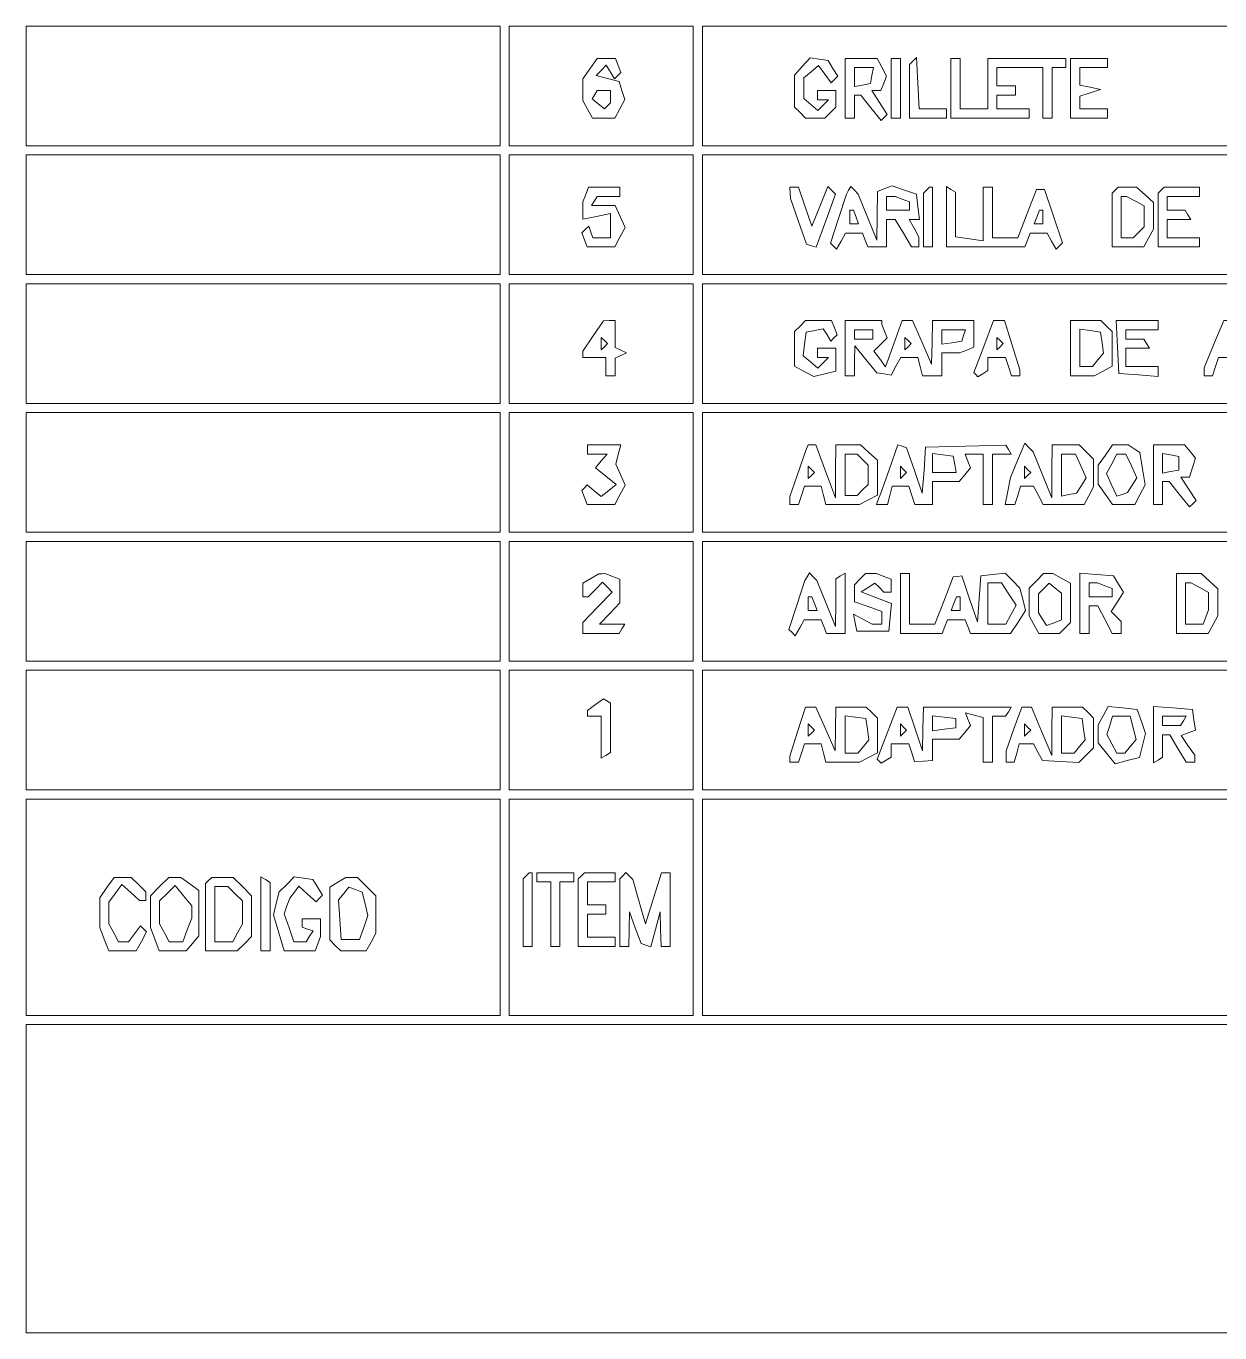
# Paper-space layout 'AN-12-DGE-067' of a CAD drawing. Header units: metres, sheet in millimetres. Extents: x 12 to 193, y 4 to 291.
# Drawn here: x 43.66 to 76.27, y 43.41 to 79.1 of the extents above; entities that cross this region are included whole.
import ezdxf

# ---------------------------------------------------------------- set-up
doc = ezdxf.new("R2010")
doc.units = ezdxf.units.M
doc.layers.add('DGE_CONTORNOS', color=7, linetype='Continuous', lineweight=0)
doc.layers.add('DGE_DATOS', color=7, linetype='Continuous', lineweight=0)

# ---------------------------------------------------------------- blocks, each defined once
blk = doc.blocks.new('LP_REF_DGE_MT_067')
at = {"layer": 'DGE_CONTORNOS'}
for points in [[(56.605, 77.469), (56.605, 75.835), (50.133, 75.835), (43.661, 75.835), (43.661, 77.469), (43.661, 79.103), (50.133, 79.103), (56.605, 79.103)], [(61.884, 77.469), (61.884, 75.835), (59.37, 75.835), (56.857, 75.835), (56.857, 77.469), (56.857, 79.103), (59.37, 79.103), (61.884, 79.103)], [(186.803, 77.469), (186.803, 75.835), (124.469, 75.835), (62.135, 75.835), (62.135, 77.469), (62.135, 79.103), (124.469, 79.103), (186.803, 79.103)], [(59.063, 77.944), (58.867, 77.664), (58.867, 77.37), (58.867, 77.075), (58.998, 76.832), (59.128, 76.589), (59.433, 76.589), (59.738, 76.589), (59.875, 76.845), (60.012, 77.101), (59.934, 77.348), (59.856, 77.594), (59.541, 77.673), (59.226, 77.752), (59.366, 77.892), (59.506, 78.032), (59.62, 77.848), (59.734, 77.665), (59.819, 77.75), (59.904, 77.835), (59.829, 78.029), (59.755, 78.223), (59.507, 78.223), (59.259, 78.223)], [(64.861, 77.999), (64.648, 77.763), (64.648, 77.327), (64.648, 76.891), (64.799, 76.74), (64.95, 76.589), (65.214, 76.589), (65.478, 76.589), (65.629, 76.74), (65.779, 76.891), (65.779, 77.117), (65.779, 77.343), (65.528, 77.343), (65.277, 77.343), (65.277, 77.217), (65.277, 77.092), (65.428, 77.092), (65.578, 77.092), (65.433, 76.946), (65.287, 76.801), (65.094, 76.962), (64.9, 77.123), (64.9, 77.406), (64.9, 77.689), (65.102, 77.857), (65.304, 78.025), (65.478, 77.787), (65.651, 77.55), (65.742, 77.641), (65.833, 77.732), (65.699, 77.946), (65.565, 78.16), (65.32, 78.197), (65.074, 78.234)], [(66.031, 77.406), (66.031, 76.589), (66.157, 76.589), (66.282, 76.589), (66.282, 76.903), (66.282, 77.217), (66.372, 77.217), (66.461, 77.217), (66.737, 76.872), (67.014, 76.526), (67.098, 76.61), (67.182, 76.693), (66.969, 77.018), (66.756, 77.343), (66.883, 77.343), (67.009, 77.343), (67.085, 77.541), (67.161, 77.738), (67.031, 77.981), (66.902, 78.223), (66.466, 78.223), (66.031, 78.223)], [(67.288, 77.406), (67.288, 76.589), (67.413, 76.589), (67.539, 76.589), (67.539, 77.406), (67.539, 78.223), (67.413, 78.223), (67.288, 78.223)], [(67.885, 78.151), (67.79, 78.055), (67.79, 77.322), (67.79, 76.589), (68.293, 76.589), (68.796, 76.589), (68.796, 76.715), (68.796, 76.84), (68.425, 76.84), (68.054, 76.84), (68.016, 77.543), (67.979, 78.246)], [(68.921, 77.406), (68.921, 76.589), (69.99, 76.589), (71.058, 76.589), (71.058, 76.715), (71.058, 76.84), (70.618, 76.84), (70.178, 76.84), (70.178, 77.029), (70.178, 77.217), (70.429, 77.217), (70.681, 77.217), (70.681, 77.343), (70.681, 77.469), (70.429, 77.469), (70.178, 77.469), (70.178, 77.72), (70.178, 77.972), (70.806, 77.972), (71.435, 77.972), (71.435, 77.28), (71.435, 76.589), (71.56, 76.589), (71.686, 76.589), (71.686, 77.28), (71.686, 77.972), (71.875, 77.972), (72.063, 77.972), (72.063, 78.097), (72.063, 78.223), (70.995, 78.223), (69.927, 78.223), (69.927, 77.532), (69.927, 76.84), (69.55, 76.84), (69.173, 76.84), (69.173, 77.532), (69.173, 78.223), (69.047, 78.223), (68.921, 78.223)], [(72.189, 77.406), (72.189, 76.589), (72.692, 76.589), (73.194, 76.589), (73.194, 76.715), (73.194, 76.84), (72.817, 76.84), (72.44, 76.84), (72.44, 77.014), (72.44, 77.188), (72.723, 77.282), (73.006, 77.375), (72.723, 77.431), (72.44, 77.486), (72.44, 77.729), (72.44, 77.972), (72.817, 77.972), (73.194, 77.972), (73.194, 78.097), (73.194, 78.223), (72.692, 78.223), (72.189, 78.223)], [(66.761, 77.753), (66.719, 77.535), (66.501, 77.492), (66.282, 77.45), (66.282, 77.711), (66.282, 77.972), (66.543, 77.972), (66.803, 77.972)], [(59.622, 77.176), (59.622, 77.008), (59.539, 76.925), (59.456, 76.843), (59.289, 76.981), (59.122, 77.12), (59.19, 77.232), (59.259, 77.343), (59.44, 77.343), (59.622, 77.343)], [(56.605, 73.95), (56.605, 72.316), (50.133, 72.316), (43.661, 72.316), (43.661, 73.95), (43.661, 75.584), (50.133, 75.584), (56.605, 75.584)], [(61.884, 73.95), (61.884, 72.316), (59.37, 72.316), (56.857, 72.316), (56.857, 73.95), (56.857, 75.584), (59.37, 75.584), (61.884, 75.584)], [(186.803, 73.95), (186.803, 72.316), (124.469, 72.316), (62.135, 72.316), (62.135, 73.95), (62.135, 75.584), (124.469, 75.584), (186.803, 75.584)], [(58.944, 74.505), (58.867, 74.306), (58.867, 74.068), (58.867, 73.83), (59.244, 73.906), (59.622, 73.981), (59.622, 73.651), (59.622, 73.321), (59.381, 73.321), (59.14, 73.321), (59.084, 73.478), (59.028, 73.636), (58.932, 73.547), (58.836, 73.458), (58.911, 73.264), (58.985, 73.07), (59.362, 73.07), (59.738, 73.07), (59.881, 73.337), (60.024, 73.605), (59.888, 73.903), (59.753, 74.201), (59.428, 74.201), (59.104, 74.201), (59.182, 74.327), (59.259, 74.452), (59.566, 74.452), (59.873, 74.452), (59.873, 74.578), (59.873, 74.704), (59.446, 74.704), (59.02, 74.704)], [(64.532, 74.547), (64.542, 74.39), (64.761, 73.769), (64.979, 73.148), (65.109, 73.105), (65.238, 73.062), (65.505, 73.786), (65.772, 74.51), (65.667, 74.615), (65.562, 74.72), (65.34, 74.178), (65.118, 73.636), (64.936, 74.17), (64.753, 74.704), (64.638, 74.704), (64.523, 74.704)], [(66.125, 74.621), (66.064, 74.515), (65.846, 73.847), (65.628, 73.179), (65.713, 73.094), (65.798, 73.009), (65.921, 73.228), (66.043, 73.447), (66.275, 73.447), (66.507, 73.447), (66.579, 73.259), (66.651, 73.07), (66.907, 73.07), (67.162, 73.07), (67.162, 73.447), (67.162, 73.824), (67.28, 73.824), (67.399, 73.824), (67.622, 73.447), (67.844, 73.07), (67.943, 73.07), (68.042, 73.07), (68.042, 73.204), (68.042, 73.338), (67.912, 73.581), (67.781, 73.824), (67.92, 73.824), (68.058, 73.824), (68.019, 74.167), (67.979, 74.511), (67.648, 74.626), (67.317, 74.742), (67.114, 74.664), (66.911, 74.586), (66.904, 73.922), (66.897, 73.259), (66.644, 73.887), (66.39, 74.515), (66.288, 74.621), (66.185, 74.726)], [(68.251, 74.62), (68.167, 74.536), (68.167, 73.803), (68.167, 73.07), (68.293, 73.07), (68.419, 73.07), (68.419, 73.887), (68.419, 74.704), (68.377, 74.704), (68.335, 74.704)], [(68.796, 73.894), (68.796, 73.07), (69.868, 73.07), (70.94, 73.07), (71.012, 73.259), (71.085, 73.447), (71.316, 73.447), (71.548, 73.447), (71.67, 73.228), (71.793, 73.009), (71.878, 73.095), (71.964, 73.18), (71.72, 73.91), (71.477, 74.641), (71.366, 74.641), (71.255, 74.641), (71, 73.981), (70.745, 73.321), (70.399, 73.321), (70.052, 73.321), (70.052, 74.013), (70.052, 74.704), (69.927, 74.704), (69.801, 74.704), (69.801, 73.972), (69.801, 73.239), (69.424, 73.295), (69.047, 73.35), (69.047, 73.957), (69.047, 74.563), (68.921, 74.641), (68.796, 74.719)], [(73.404, 74.62), (73.32, 74.536), (73.32, 73.803), (73.32, 73.07), (73.755, 73.07), (74.191, 73.07), (74.321, 73.313), (74.451, 73.556), (74.451, 73.922), (74.451, 74.288), (74.221, 74.496), (73.991, 74.704), (73.739, 74.704), (73.487, 74.704)], [(74.66, 74.62), (74.577, 74.536), (74.577, 73.803), (74.577, 73.07), (75.142, 73.07), (75.708, 73.07), (75.708, 73.196), (75.708, 73.321), (75.268, 73.321), (74.828, 73.321), (74.828, 73.573), (74.828, 73.824), (75.15, 73.824), (75.471, 73.824), (75.393, 73.95), (75.316, 74.075), (75.072, 74.075), (74.828, 74.075), (74.828, 74.264), (74.828, 74.452), (75.268, 74.452), (75.708, 74.452), (75.708, 74.578), (75.708, 74.704), (75.226, 74.704), (74.744, 74.704)], [(67.591, 74.376), (67.79, 74.3), (67.79, 74.188), (67.79, 74.075), (67.476, 74.075), (67.162, 74.075), (67.162, 74.264), (67.162, 74.452), (67.277, 74.452), (67.393, 74.452)], [(73.957, 74.322), (74.2, 74.192), (74.2, 73.908), (74.2, 73.623), (74.049, 73.472), (73.898, 73.321), (73.735, 73.321), (73.571, 73.321), (73.571, 73.887), (73.571, 74.452), (73.642, 74.452), (73.713, 74.452)], [(66.328, 73.887), (66.4, 73.698), (66.278, 73.698), (66.157, 73.698), (66.157, 73.887), (66.157, 74.075), (66.206, 74.075), (66.255, 74.075)], [(71.435, 73.887), (71.435, 73.698), (71.313, 73.698), (71.191, 73.698), (71.264, 73.887), (71.336, 74.075), (71.385, 74.075), (71.435, 74.075)], [(56.605, 70.431), (56.605, 68.797), (50.133, 68.797), (43.661, 68.797), (43.661, 70.431), (43.661, 72.065), (50.133, 72.065), (56.605, 72.065)], [(61.884, 70.431), (61.884, 68.797), (59.37, 68.797), (56.857, 68.797), (56.857, 70.431), (56.857, 72.065), (59.37, 72.065), (61.884, 72.065)], [(186.803, 70.431), (186.803, 68.797), (124.469, 68.797), (62.135, 68.797), (62.135, 70.431), (62.135, 72.065), (124.469, 72.065), (186.803, 72.065)], [(59.15, 70.642), (58.867, 70.227), (58.867, 70.14), (58.867, 70.054), (59.182, 70.054), (59.496, 70.054), (59.496, 69.802), (59.496, 69.551), (59.622, 69.551), (59.747, 69.551), (59.747, 69.792), (59.747, 70.033), (59.904, 70.106), (60.061, 70.179), (59.904, 70.253), (59.747, 70.326), (59.747, 70.693), (59.747, 71.059), (59.59, 71.058), (59.433, 71.057)], [(64.799, 70.908), (64.648, 70.758), (64.648, 70.284), (64.648, 69.811), (64.911, 69.67), (65.175, 69.53), (65.477, 69.606), (65.779, 69.681), (65.779, 69.993), (65.779, 70.305), (65.528, 70.305), (65.277, 70.305), (65.277, 70.179), (65.277, 70.054), (65.428, 70.054), (65.578, 70.054), (65.433, 69.908), (65.287, 69.763), (65.087, 69.929), (64.887, 70.095), (64.925, 70.419), (64.963, 70.743), (65.199, 70.788), (65.435, 70.833), (65.538, 70.667), (65.64, 70.501), (65.725, 70.586), (65.811, 70.671), (65.736, 70.865), (65.662, 71.059), (65.306, 71.059), (64.95, 71.059)], [(66.031, 70.305), (66.031, 69.551), (66.157, 69.551), (66.282, 69.551), (66.287, 69.959), (66.291, 70.368), (66.592, 69.999), (66.894, 69.631), (67.092, 69.602), (67.29, 69.573), (67.419, 69.813), (67.548, 70.054), (67.78, 70.054), (68.012, 70.054), (68.078, 69.802), (68.144, 69.551), (68.407, 69.551), (68.67, 69.551), (68.67, 69.865), (68.67, 70.179), (68.911, 70.179), (69.152, 70.179), (69.351, 70.256), (69.55, 70.332), (69.55, 70.696), (69.55, 71.059), (68.984, 71.059), (68.419, 71.059), (68.406, 70.462), (68.394, 69.865), (68.131, 70.462), (67.869, 71.059), (67.729, 71.059), (67.589, 71.059), (67.361, 70.426), (67.133, 69.793), (66.974, 70.011), (66.816, 70.228), (66.996, 70.408), (67.176, 70.589), (67.106, 70.771), (67.036, 70.954), (67.036, 71.007), (67.036, 71.059), (66.534, 71.059), (66.031, 71.059)], [(69.816, 70.35), (69.544, 69.64), (69.601, 69.583), (69.659, 69.526), (69.793, 69.609), (69.927, 69.692), (69.927, 69.873), (69.927, 70.054), (70.17, 70.054), (70.412, 70.054), (70.492, 69.802), (70.572, 69.551), (70.689, 69.551), (70.806, 69.551), (70.806, 69.634), (70.806, 69.717), (70.595, 70.388), (70.383, 71.059), (70.235, 71.059), (70.087, 71.059)], [(72.189, 70.305), (72.189, 69.551), (72.511, 69.551), (72.834, 69.551), (73.077, 69.681), (73.32, 69.811), (73.32, 70.284), (73.32, 70.758), (73.169, 70.908), (73.018, 71.059), (72.604, 71.059), (72.189, 71.059)], [(73.471, 70.336), (73.508, 69.614), (74.042, 69.575), (74.577, 69.537), (74.577, 69.669), (74.577, 69.802), (74.137, 69.802), (73.697, 69.802), (73.697, 70.054), (73.697, 70.305), (74.018, 70.305), (74.34, 70.305), (74.262, 70.431), (74.185, 70.556), (73.941, 70.556), (73.697, 70.556), (73.697, 70.682), (73.697, 70.808), (74.137, 70.808), (74.577, 70.808), (74.577, 70.933), (74.577, 71.059), (74.005, 71.059), (73.433, 71.059)], [(76.101, 70.414), (75.833, 69.769), (75.833, 69.66), (75.833, 69.551), (75.951, 69.551), (76.068, 69.551), (76.148, 69.802), (76.227, 70.054), (76.455, 70.054), (76.682, 70.054), (76.88, 69.771), (77.077, 69.488), (77.083, 69.698), (77.09, 69.907), (76.843, 70.483), (76.596, 71.059), (76.483, 71.059), (76.37, 71.059)], [(66.785, 70.682), (66.785, 70.556), (66.534, 70.556), (66.282, 70.556), (66.282, 70.682), (66.282, 70.808), (66.534, 70.808), (66.785, 70.808)], [(69.268, 70.651), (69.216, 70.494), (68.943, 70.453), (68.67, 70.413), (68.67, 70.611), (68.67, 70.808), (68.995, 70.808), (69.319, 70.808)], [(73.047, 70.455), (73.088, 70.166), (72.937, 69.984), (72.786, 69.802), (72.613, 69.802), (72.44, 69.802), (72.44, 70.314), (72.44, 70.825), (72.723, 70.785), (73.006, 70.745)], [(59.454, 70.347), (59.37, 70.263), (59.37, 70.431), (59.37, 70.598), (59.454, 70.515), (59.538, 70.431)], [(67.748, 70.347), (67.665, 70.263), (67.665, 70.431), (67.665, 70.598), (67.748, 70.515), (67.832, 70.431)], [(70.262, 70.347), (70.178, 70.263), (70.178, 70.431), (70.178, 70.598), (70.262, 70.515), (70.346, 70.431)], [(56.605, 66.912), (56.605, 65.278), (50.133, 65.278), (43.661, 65.278), (43.661, 66.912), (43.661, 68.546), (50.133, 68.546), (56.605, 68.546)], [(61.884, 66.912), (61.884, 65.278), (59.37, 65.278), (56.857, 65.278), (56.857, 66.912), (56.857, 68.546), (59.37, 68.546), (61.884, 68.546)], [(186.803, 66.912), (186.803, 65.278), (124.469, 65.278), (62.135, 65.278), (62.135, 66.912), (62.135, 68.546), (124.469, 68.546), (186.803, 68.546)], [(58.993, 67.54), (58.993, 67.414), (59.26, 67.414), (59.527, 67.414), (59.371, 67.227), (59.215, 67.039), (59.494, 66.813), (59.773, 66.587), (59.572, 66.42), (59.37, 66.253), (59.179, 66.412), (58.987, 66.571), (58.912, 66.495), (58.836, 66.42), (58.911, 66.226), (58.985, 66.032), (59.362, 66.032), (59.738, 66.032), (59.881, 66.299), (60.024, 66.566), (59.894, 66.852), (59.764, 67.138), (59.833, 67.402), (59.902, 67.666), (59.448, 67.666), (58.993, 67.666)], [(64.961, 67.509), (64.904, 67.352), (64.713, 66.802), (64.523, 66.252), (64.523, 66.142), (64.523, 66.032), (64.64, 66.032), (64.757, 66.032), (64.837, 66.283), (64.917, 66.535), (65.145, 66.535), (65.373, 66.535), (65.439, 66.283), (65.505, 66.032), (65.964, 66.032), (66.424, 66.032), (66.667, 66.162), (66.911, 66.292), (66.911, 66.771), (66.911, 67.25), (66.681, 67.458), (66.451, 67.666), (66.115, 67.666), (65.779, 67.666), (65.771, 66.943), (65.763, 66.221), (65.495, 66.943), (65.228, 67.666), (65.123, 67.666), (65.018, 67.666)], [(67.238, 67.007), (67.004, 66.346), (66.944, 66.189), (66.884, 66.032), (67.035, 66.032), (67.185, 66.032), (67.251, 66.283), (67.317, 66.535), (67.545, 66.535), (67.773, 66.535), (67.853, 66.283), (67.933, 66.032), (68.176, 66.032), (68.419, 66.032), (68.419, 66.346), (68.419, 66.66), (68.78, 66.66), (69.142, 66.66), (69.297, 66.847), (69.452, 67.034), (69.379, 67.224), (69.306, 67.414), (69.554, 67.414), (69.801, 67.414), (69.801, 66.723), (69.801, 66.032), (69.927, 66.032), (70.052, 66.032), (70.052, 66.723), (70.052, 67.414), (70.311, 67.414), (70.57, 67.414), (70.495, 67.535), (70.421, 67.656), (69.325, 67.63), (68.23, 67.603), (68.185, 66.975), (68.139, 66.346), (67.925, 66.967), (67.711, 67.588), (67.592, 67.627), (67.473, 67.667)], [(70.742, 67.242), (70.546, 66.773), (70.472, 66.402), (70.398, 66.032), (70.531, 66.032), (70.664, 66.032), (70.744, 66.283), (70.823, 66.535), (70.999, 66.535), (71.175, 66.535), (71.309, 66.283), (71.444, 66.032), (72, 66.032), (72.557, 66.032), (72.687, 66.275), (72.817, 66.518), (72.817, 66.895), (72.817, 67.271), (72.62, 67.468), (72.422, 67.666), (72.054, 67.666), (71.686, 67.666), (71.679, 66.943), (71.672, 66.221), (71.419, 66.849), (71.166, 67.477), (71.052, 67.594), (70.938, 67.71)], [(73.138, 67.386), (72.943, 67.107), (72.943, 66.849), (72.943, 66.591), (73.138, 66.311), (73.334, 66.032), (73.637, 66.032), (73.939, 66.032), (74.083, 66.301), (74.227, 66.569), (74.155, 67.013), (74.083, 67.457), (73.921, 67.559), (73.76, 67.662), (73.547, 67.664), (73.334, 67.666)], [(74.451, 66.849), (74.451, 66.032), (74.577, 66.032), (74.702, 66.032), (74.702, 66.346), (74.702, 66.66), (74.792, 66.66), (74.881, 66.66), (75.158, 66.315), (75.434, 65.969), (75.525, 66.059), (75.616, 66.15), (75.408, 66.468), (75.199, 66.786), (75.319, 66.786), (75.439, 66.786), (75.521, 67.043), (75.603, 67.301), (75.451, 67.483), (75.3, 67.666), (74.875, 67.666), (74.451, 67.666)], [(66.508, 67.264), (66.659, 67.113), (66.659, 66.849), (66.659, 66.585), (66.508, 66.434), (66.358, 66.283), (66.194, 66.283), (66.031, 66.283), (66.031, 66.849), (66.031, 67.414), (66.194, 67.414), (66.358, 67.414)], [(69.024, 67.132), (69.065, 66.912), (68.742, 66.912), (68.419, 66.912), (68.419, 67.172), (68.419, 67.432), (68.7, 67.392), (68.982, 67.352)], [(72.467, 67.09), (72.615, 66.767), (72.483, 66.556), (72.35, 66.346), (72.144, 66.306), (71.937, 66.265), (71.937, 66.84), (71.937, 67.414), (72.129, 67.414), (72.32, 67.414)], [(73.85, 67.09), (73.997, 66.767), (73.87, 66.564), (73.742, 66.361), (73.595, 66.312), (73.449, 66.264), (73.309, 66.572), (73.168, 66.88), (73.311, 67.147), (73.454, 67.414), (73.578, 67.414), (73.702, 67.414)], [(75.142, 67.163), (75.142, 66.978), (74.922, 66.936), (74.702, 66.893), (74.702, 67.163), (74.702, 67.433), (74.922, 67.391), (75.142, 67.348)], [(65.109, 66.828), (65.025, 66.744), (65.025, 66.912), (65.025, 67.079), (65.109, 66.996), (65.193, 66.912)], [(67.623, 66.828), (67.539, 66.744), (67.539, 66.912), (67.539, 67.079), (67.623, 66.996), (67.706, 66.912)], [(71.016, 66.828), (70.932, 66.744), (70.932, 66.912), (70.932, 67.079), (71.016, 66.996), (71.1, 66.912)], [(56.605, 63.393), (56.605, 61.759), (50.133, 61.759), (43.661, 61.759), (43.661, 63.393), (43.661, 65.027), (50.133, 65.027), (56.605, 65.027)], [(61.884, 63.393), (61.884, 61.759), (59.37, 61.759), (56.857, 61.759), (56.857, 63.393), (56.857, 65.027), (59.37, 65.027), (61.884, 65.027)], [(186.803, 63.393), (186.803, 61.759), (124.469, 61.759), (62.135, 61.759), (62.135, 63.393), (62.135, 65.027), (124.469, 65.027), (186.803, 65.027)], [(59.087, 64.011), (58.867, 63.883), (58.867, 63.701), (58.867, 63.518), (58.939, 63.518), (59.011, 63.518), (59.208, 63.715), (59.404, 63.912), (59.538, 63.778), (59.671, 63.645), (59.269, 63.23), (58.867, 62.815), (58.867, 62.664), (58.867, 62.513), (59.363, 62.513), (59.858, 62.513), (59.936, 62.639), (60.013, 62.764), (59.67, 62.764), (59.326, 62.764), (59.6, 63.055), (59.873, 63.346), (59.873, 63.67), (59.873, 63.994), (59.674, 64.071), (59.475, 64.147), (59.391, 64.143), (59.307, 64.139)], [(64.994, 64.063), (64.933, 63.958), (64.715, 63.29), (64.497, 62.622), (64.582, 62.537), (64.667, 62.452), (64.79, 62.671), (64.912, 62.89), (65.144, 62.89), (65.376, 62.89), (65.448, 62.701), (65.52, 62.513), (65.776, 62.513), (66.031, 62.513), (66.031, 63.337), (66.031, 64.162), (65.905, 64.084), (65.779, 64.006), (65.773, 63.354), (65.766, 62.701), (65.512, 63.33), (65.259, 63.958), (65.157, 64.063), (65.054, 64.169)], [(66.433, 63.996), (66.282, 63.845), (66.282, 63.612), (66.282, 63.38), (66.659, 63.248), (67.036, 63.117), (67.036, 62.941), (67.036, 62.764), (66.902, 62.764), (66.768, 62.764), (66.514, 62.9), (66.26, 63.037), (66.304, 62.806), (66.348, 62.576), (66.787, 62.576), (67.225, 62.576), (67.262, 62.955), (67.299, 63.333), (66.885, 63.491), (66.471, 63.649), (66.658, 63.767), (66.846, 63.885), (66.966, 63.765), (67.086, 63.644), (67.187, 63.644), (67.288, 63.644), (67.288, 63.819), (67.288, 63.994), (67.089, 64.071), (66.89, 64.147), (66.737, 64.147), (66.584, 64.147)], [(67.539, 63.33), (67.539, 62.513), (68.108, 62.513), (68.678, 62.513), (68.75, 62.701), (68.823, 62.89), (69.064, 62.89), (69.306, 62.89), (69.379, 62.701), (69.451, 62.513), (70, 62.513), (70.549, 62.513), (70.755, 62.826), (70.96, 63.14), (70.883, 63.446), (70.806, 63.752), (70.602, 63.956), (70.398, 64.16), (70.068, 64.122), (69.738, 64.084), (69.693, 63.456), (69.647, 62.827), (69.431, 63.456), (69.214, 64.084), (69.099, 64.073), (68.984, 64.061), (68.734, 63.413), (68.483, 62.764), (68.137, 62.764), (67.79, 62.764), (67.79, 63.456), (67.79, 64.147), (67.665, 64.147), (67.539, 64.147)], [(70.498, 63.59), (70.699, 63.284), (70.56, 63.024), (70.421, 62.764), (70.174, 62.764), (69.927, 62.764), (69.927, 63.33), (69.927, 63.895), (70.112, 63.895), (70.298, 63.895)], [(71.255, 63.949), (71.058, 63.752), (71.058, 63.375), (71.058, 62.999), (71.188, 62.756), (71.318, 62.513), (71.603, 62.513), (71.887, 62.513), (72.038, 62.664), (72.189, 62.815), (72.189, 63.351), (72.189, 63.887), (71.946, 64.017), (71.703, 64.147), (71.578, 64.147), (71.453, 64.147)], [(72.44, 63.337), (72.44, 62.513), (72.566, 62.513), (72.692, 62.513), (72.692, 62.89), (72.692, 63.267), (72.814, 63.267), (72.936, 63.267), (73.131, 62.89), (73.326, 62.513), (73.449, 62.513), (73.571, 62.513), (73.571, 62.676), (73.571, 62.84), (73.435, 62.976), (73.299, 63.112), (73.466, 63.378), (73.632, 63.645), (73.495, 63.864), (73.357, 64.084), (72.899, 64.123), (72.44, 64.162)], [(73.121, 63.819), (73.32, 63.743), (73.32, 63.631), (73.32, 63.518), (73.006, 63.518), (72.692, 63.518), (72.692, 63.707), (72.692, 63.895), (72.807, 63.895), (72.922, 63.895)], [(75.079, 63.33), (75.079, 62.513), (75.515, 62.513), (75.95, 62.513), (76.08, 62.756), (76.21, 62.999), (76.21, 63.365), (76.21, 63.731), (75.981, 63.939), (75.751, 64.147), (75.415, 64.147), (75.079, 64.147)], [(75.716, 63.765), (75.959, 63.635), (75.959, 63.399), (75.959, 63.162), (75.883, 62.963), (75.806, 62.764), (75.569, 62.764), (75.331, 62.764), (75.331, 63.33), (75.331, 63.895), (75.402, 63.895), (75.473, 63.895)], [(71.937, 63.248), (71.937, 62.882), (71.736, 62.805), (71.535, 62.728), (71.424, 62.903), (71.313, 63.079), (71.311, 63.336), (71.309, 63.594), (71.457, 63.742), (71.605, 63.889), (71.771, 63.751), (71.937, 63.613)], [(65.197, 63.33), (65.269, 63.141), (65.147, 63.141), (65.025, 63.141), (65.025, 63.33), (65.025, 63.518), (65.075, 63.518), (65.124, 63.518)], [(69.173, 63.33), (69.173, 63.141), (69.051, 63.141), (68.929, 63.141), (69.002, 63.33), (69.074, 63.518), (69.123, 63.518), (69.173, 63.518)], [(56.605, 59.874), (56.605, 58.24), (50.133, 58.24), (43.661, 58.24), (43.661, 59.874), (43.661, 61.508), (50.133, 61.508), (56.605, 61.508)], [(61.884, 59.874), (61.884, 58.24), (59.37, 58.24), (56.857, 58.24), (56.857, 59.874), (56.857, 61.508), (59.37, 61.508), (61.884, 61.508)], [(186.803, 59.874), (186.803, 58.24), (124.469, 58.24), (62.135, 58.24), (62.135, 59.874), (62.135, 61.508), (124.469, 61.508), (186.803, 61.508)], [(59.212, 60.571), (58.993, 60.412), (58.993, 60.331), (58.993, 60.251), (59.182, 60.251), (59.37, 60.251), (59.37, 59.678), (59.37, 59.105), (59.496, 59.182), (59.622, 59.26), (59.622, 59.937), (59.622, 60.613), (59.526, 60.672), (59.43, 60.731)], [(64.734, 59.831), (64.523, 59.16), (64.523, 59.077), (64.523, 58.994), (64.64, 58.994), (64.757, 58.994), (64.837, 59.245), (64.917, 59.497), (65.145, 59.497), (65.373, 59.497), (65.439, 59.245), (65.505, 58.994), (65.964, 58.994), (66.424, 58.994), (66.667, 59.124), (66.911, 59.254), (66.911, 59.727), (66.911, 60.2), (66.76, 60.351), (66.609, 60.502), (66.194, 60.502), (65.779, 60.502), (65.767, 59.905), (65.754, 59.308), (65.492, 59.905), (65.23, 60.502), (65.088, 60.502), (64.946, 60.502)], [(67.177, 59.793), (66.905, 59.083), (66.962, 59.026), (67.019, 58.969), (67.154, 59.052), (67.288, 59.134), (67.288, 59.316), (67.288, 59.497), (67.53, 59.497), (67.773, 59.497), (67.85, 59.254), (67.928, 59.01), (68.173, 59.029), (68.419, 59.047), (68.419, 59.335), (68.419, 59.622), (68.78, 59.622), (69.142, 59.622), (69.297, 59.809), (69.452, 59.996), (69.385, 60.172), (69.317, 60.348), (69.559, 60.285), (69.801, 60.221), (69.801, 59.608), (69.801, 58.994), (69.927, 58.994), (70.052, 58.994), (70.052, 59.622), (70.052, 60.251), (70.233, 60.251), (70.415, 60.251), (70.492, 60.376), (70.57, 60.502), (69.369, 60.502), (68.167, 60.502), (68.155, 59.905), (68.143, 59.308), (67.945, 59.905), (67.746, 60.502), (67.597, 60.502), (67.448, 60.502)], [(70.642, 59.905), (70.428, 59.308), (70.429, 59.151), (70.429, 58.994), (70.54, 58.994), (70.651, 58.994), (70.717, 59.245), (70.783, 59.497), (70.979, 59.497), (71.175, 59.497), (71.296, 59.27), (71.417, 59.044), (71.915, 59.015), (72.414, 58.985), (72.615, 59.187), (72.817, 59.389), (72.817, 59.795), (72.817, 60.2), (72.666, 60.351), (72.516, 60.502), (72.101, 60.502), (71.686, 60.502), (71.68, 59.842), (71.673, 59.182), (71.397, 59.842), (71.121, 60.502), (70.988, 60.502), (70.856, 60.502)], [(73.077, 60.266), (72.943, 60.016), (72.943, 59.77), (72.943, 59.525), (73.173, 59.24), (73.403, 58.956), (73.737, 59.04), (74.07, 59.123), (74.153, 59.453), (74.236, 59.783), (74.121, 60.111), (74.007, 60.439), (73.609, 60.478), (73.211, 60.517)], [(74.451, 59.748), (74.451, 58.979), (74.577, 59.057), (74.702, 59.134), (74.702, 59.441), (74.702, 59.748), (74.801, 59.748), (74.899, 59.748), (75.122, 59.371), (75.345, 58.994), (75.463, 58.994), (75.582, 58.994), (75.582, 59.092), (75.582, 59.189), (75.395, 59.456), (75.209, 59.723), (75.404, 59.798), (75.6, 59.873), (75.559, 60.156), (75.519, 60.439), (74.985, 60.478), (74.451, 60.517)], [(65.109, 59.79), (65.025, 59.706), (65.025, 59.874), (65.025, 60.041), (65.109, 59.957), (65.193, 59.874)], [(66.637, 59.898), (66.678, 59.609), (66.528, 59.427), (66.377, 59.245), (66.204, 59.245), (66.031, 59.245), (66.031, 59.757), (66.031, 60.268), (66.314, 60.228), (66.596, 60.188)], [(67.623, 59.79), (67.539, 59.706), (67.539, 59.874), (67.539, 60.041), (67.623, 59.957), (67.706, 59.874)], [(69.055, 60.062), (69.055, 59.937), (68.737, 59.897), (68.419, 59.857), (68.419, 60.062), (68.419, 60.267), (68.737, 60.228), (69.055, 60.188)], [(71.016, 59.79), (70.932, 59.706), (70.932, 59.874), (70.932, 60.041), (71.016, 59.957), (71.1, 59.874)], [(72.544, 59.898), (72.585, 59.609), (72.434, 59.427), (72.284, 59.245), (72.111, 59.245), (71.937, 59.245), (71.937, 59.757), (71.937, 60.268), (72.22, 60.228), (72.503, 60.188)], [(73.897, 59.935), (73.976, 59.619), (73.821, 59.432), (73.666, 59.245), (73.56, 59.245), (73.454, 59.245), (73.317, 59.501), (73.18, 59.758), (73.259, 60.004), (73.337, 60.251), (73.577, 60.251), (73.818, 60.251)], [(75.268, 60.125), (75.19, 59.999), (74.946, 59.999), (74.702, 59.999), (74.702, 60.125), (74.702, 60.251), (75.024, 60.251), (75.345, 60.251)], [(56.605, 55.035), (56.605, 52.082), (50.133, 52.082), (43.661, 52.082), (43.661, 55.035), (43.661, 57.989), (50.133, 57.989), (56.605, 57.989)], [(61.884, 55.035), (61.884, 52.082), (59.37, 52.082), (56.857, 52.082), (56.857, 55.035), (56.857, 57.989), (59.37, 57.989), (61.884, 57.989)], [(186.803, 55.035), (186.803, 52.082), (124.469, 52.082), (62.135, 52.082), (62.135, 55.035), (62.135, 57.989), (124.469, 57.989), (186.803, 57.989)], [(45.867, 55.573), (45.672, 55.293), (45.672, 54.89), (45.672, 54.486), (45.794, 54.163), (45.917, 53.841), (46.293, 53.841), (46.668, 53.841), (46.809, 54.103), (46.949, 54.365), (46.866, 54.449), (46.782, 54.532), (46.622, 54.312), (46.461, 54.092), (46.322, 54.092), (46.183, 54.092), (46.053, 54.336), (45.923, 54.579), (45.923, 54.877), (45.923, 55.176), (46.1, 55.418), (46.277, 55.66), (46.519, 55.442), (46.76, 55.224), (46.844, 55.224), (46.929, 55.224), (46.929, 55.34), (46.929, 55.457), (46.731, 55.654), (46.534, 55.852), (46.298, 55.852), (46.063, 55.852)], [(47.306, 55.601), (47.054, 55.349), (47.054, 54.918), (47.054, 54.486), (47.177, 54.163), (47.299, 53.841), (47.664, 53.841), (48.029, 53.841), (48.201, 54.049), (48.374, 54.257), (48.374, 54.876), (48.374, 55.495), (48.13, 55.674), (47.886, 55.852), (47.721, 55.852), (47.557, 55.852)], [(48.646, 55.768), (48.562, 55.684), (48.562, 54.763), (48.562, 53.841), (48.993, 53.841), (49.424, 53.841), (49.622, 54.039), (49.819, 54.236), (49.819, 54.793), (49.819, 55.349), (49.568, 55.601), (49.316, 55.852), (49.023, 55.852), (48.73, 55.852)], [(50.07, 54.854), (50.07, 53.841), (50.196, 53.841), (50.322, 53.841), (50.322, 54.776), (50.322, 55.711), (50.196, 55.789), (50.07, 55.867)], [(50.777, 55.661), (50.573, 55.457), (50.494, 55.141), (50.414, 54.824), (50.562, 54.332), (50.709, 53.841), (51.13, 53.841), (51.552, 53.841), (51.628, 54.04), (51.704, 54.239), (51.704, 54.48), (51.704, 54.721), (51.453, 54.721), (51.201, 54.721), (51.201, 54.606), (51.201, 54.49), (51.349, 54.441), (51.497, 54.392), (51.405, 54.242), (51.312, 54.092), (51.143, 54.092), (50.975, 54.092), (50.842, 54.473), (50.709, 54.854), (50.786, 55.07), (50.863, 55.286), (50.988, 55.447), (51.112, 55.607), (51.346, 55.395), (51.58, 55.183), (51.669, 55.272), (51.758, 55.361), (51.624, 55.575), (51.49, 55.789), (51.236, 55.827), (50.981, 55.865)], [(52.175, 55.716), (51.955, 55.588), (51.955, 54.865), (51.955, 54.143), (52.106, 53.992), (52.257, 53.841), (52.605, 53.841), (52.952, 53.841), (53.082, 54.084), (53.212, 54.327), (53.212, 54.838), (53.212, 55.349), (52.961, 55.601), (52.709, 55.852), (52.552, 55.848), (52.395, 55.844)], [(57.317, 55.894), (57.234, 55.81), (57.234, 54.888), (57.234, 53.967), (57.359, 53.967), (57.485, 53.967), (57.485, 54.972), (57.485, 55.978), (57.443, 55.978), (57.401, 55.978)], [(57.611, 55.852), (57.611, 55.726), (57.799, 55.726), (57.988, 55.726), (57.988, 54.847), (57.988, 53.967), (58.113, 53.967), (58.239, 53.967), (58.239, 54.847), (58.239, 55.726), (58.428, 55.726), (58.616, 55.726), (58.616, 55.852), (58.616, 55.978), (58.113, 55.978), (57.611, 55.978)], [(58.826, 55.894), (58.742, 55.81), (58.742, 54.888), (58.742, 53.967), (59.244, 53.967), (59.747, 53.967), (59.747, 54.092), (59.747, 54.218), (59.37, 54.218), (58.993, 54.218), (58.993, 54.532), (58.993, 54.847), (59.244, 54.847), (59.496, 54.847), (59.496, 54.972), (59.496, 55.098), (59.244, 55.098), (58.993, 55.098), (58.993, 55.412), (58.993, 55.726), (59.37, 55.726), (59.747, 55.726), (59.747, 55.852), (59.747, 55.978), (59.328, 55.978), (58.909, 55.978)], [(59.959, 55.896), (59.873, 55.81), (59.873, 54.888), (59.873, 53.967), (59.999, 53.967), (60.124, 53.967), (60.134, 54.438), (60.143, 54.909), (60.3, 54.477), (60.456, 54.045), (60.59, 54), (60.725, 53.955), (60.851, 54.432), (60.978, 54.909), (60.991, 54.438), (61.004, 53.967), (61.13, 53.967), (61.255, 53.967), (61.255, 54.972), (61.255, 55.978), (61.136, 55.978), (61.017, 55.978), (60.797, 55.279), (60.576, 54.58), (60.402, 55.185), (60.229, 55.789), (60.137, 55.885), (60.045, 55.982)], [(48.185, 54.904), (48.185, 54.737), (48.063, 54.415), (47.94, 54.092), (47.753, 54.092), (47.566, 54.092), (47.436, 54.336), (47.306, 54.579), (47.306, 54.892), (47.306, 55.206), (47.518, 55.418), (47.731, 55.631), (47.958, 55.351), (48.185, 55.07)], [(49.37, 55.403), (49.568, 55.206), (49.568, 54.892), (49.568, 54.579), (49.438, 54.336), (49.307, 54.092), (49.061, 54.092), (48.814, 54.092), (48.814, 54.847), (48.814, 55.601), (48.993, 55.601), (49.173, 55.601)], [(52.917, 55.129), (52.997, 54.811), (52.882, 54.483), (52.766, 54.155), (52.518, 54.155), (52.27, 54.155), (52.231, 54.699), (52.191, 55.242), (52.334, 55.414), (52.477, 55.586), (52.657, 55.516), (52.837, 55.447)], [(192.835, 47.62), (192.835, 43.41), (118.248, 43.41), (43.661, 43.41), (43.661, 47.62), (43.661, 51.83), (118.248, 51.83), (192.835, 51.83)]]:
    blk.add_lwpolyline(points, close=True, dxfattribs=at)

psp = doc.layouts.new('AN-12-DGE-067')

# ---------------------------------------------------------------- block references
at = {"layer": 'DGE_DATOS'}
psp.add_blockref('LP_REF_DGE_MT_067', (0, 0), dxfattribs=at)

doc.saveas('drawing.dxf')
